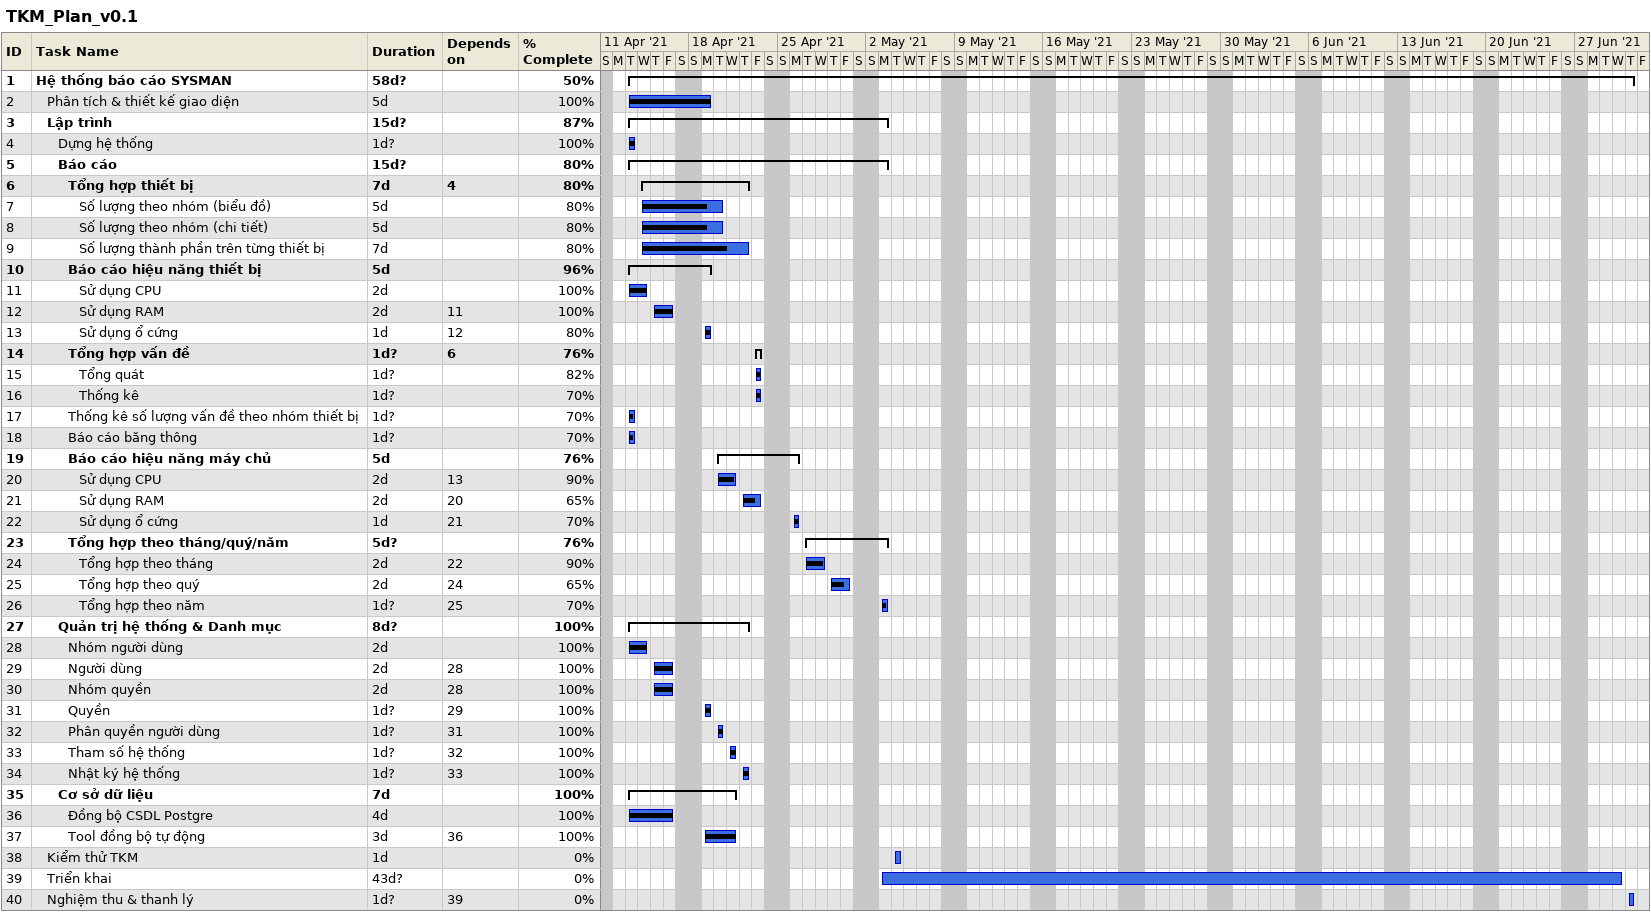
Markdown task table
TKM_Plan_v0.1

| ID | Level | Task | Duration | Start | Finish | Predecessors | % complete |
|---|---|---|---|---|---|---|---|
| 1 | 1 | **Hệ thống báo cáo SYSMAN** | 58d? | 2021-04-13 | 2021-07-01 |  | 50 |
| 2 | 2 | Phân tích & thiết kế giao diện | 5d | 2021-04-13 | 2021-04-19 |  | 100 |
| 3 | 2 | **Lập trình** | 15d? | 2021-04-13 | 2021-05-03 |  | 87 |
| 4 | 3 | Dựng hệ thống | 1d? | 2021-04-13 | 2021-04-13 |  | 100 |
| 5 | 3 | **Báo cáo** | 15d? | 2021-04-13 | 2021-05-03 |  | 80 |
| 6 | 4 | **Tổng hợp thiết bị** | 7d | 2021-04-14 | 2021-04-22 | 4 | 80 |
| 7 | 5 | Số lượng theo nhóm (biểu đồ) | 5d | 2021-04-14 | 2021-04-20 |  | 80 |
| 8 | 5 | Số lượng theo nhóm (chi tiết) | 5d | 2021-04-14 | 2021-04-20 |  | 80 |
| 9 | 5 | Số lượng thành phần trên từng thiết bị | 7d | 2021-04-14 | 2021-04-22 |  | 80 |
| 10 | 4 | **Báo cáo hiệu năng thiết bị** | 5d | 2021-04-13 | 2021-04-19 |  | 96 |
| 11 | 5 | Sử dụng CPU | 2d | 2021-04-13 | 2021-04-14 |  | 100 |
| 12 | 5 | Sử dụng RAM | 2d | 2021-04-15 | 2021-04-16 | 11 | 100 |
| 13 | 5 | Sử dụng ổ cứng | 1d | 2021-04-19 | 2021-04-19 | 12 | 80 |
| 14 | 4 | **Tổng hợp vấn đề** | 1d? | 2021-04-23 | 2021-04-23 | 6 | 76 |
| 15 | 5 | Tổng quát | 1d? | 2021-04-23 | 2021-04-23 |  | 82 |
| 16 | 5 | Thống kê | 1d? | 2021-04-23 | 2021-04-23 |  | 70 |
| 17 | 4 | Thống kê số lượng vấn đề theo nhóm thiết bị | 1d? | 2021-04-13 | 2021-04-13 |  | 70 |
| 18 | 4 | Báo cáo băng thông | 1d? | 2021-04-13 | 2021-04-13 |  | 70 |
| 19 | 4 | **Báo cáo hiệu năng máy chủ** | 5d | 2021-04-20 | 2021-04-26 |  | 76 |
| 20 | 5 | Sử dụng CPU | 2d | 2021-04-20 | 2021-04-21 | 13 | 90 |
| 21 | 5 | Sử dụng RAM | 2d | 2021-04-22 | 2021-04-23 | 20 | 65 |
| 22 | 5 | Sử dụng ổ cứng | 1d | 2021-04-26 | 2021-04-26 | 21 | 70 |
| 23 | 4 | **Tổng hợp theo tháng/quý/năm** | 5d? | 2021-04-27 | 2021-05-03 |  | 76 |
| 24 | 5 | Tổng hợp theo tháng | 2d | 2021-04-27 | 2021-04-28 | 22 | 90 |
| 25 | 5 | Tổng hợp theo quý | 2d | 2021-04-29 | 2021-04-30 | 24 | 65 |
| 26 | 5 | Tổng hợp theo năm | 1d? | 2021-05-03 | 2021-05-03 | 25 | 70 |
| 27 | 3 | **Quản trị hệ thống & Danh mục** | 8d? | 2021-04-13 | 2021-04-22 |  | 100 |
| 28 | 4 | Nhóm người dùng | 2d | 2021-04-13 | 2021-04-14 |  | 100 |
| 29 | 4 | Người dùng | 2d | 2021-04-15 | 2021-04-16 | 28 | 100 |
| 30 | 4 | Nhóm quyền | 2d | 2021-04-15 | 2021-04-16 | 28 | 100 |
| 31 | 4 | Quyền | 1d? | 2021-04-19 | 2021-04-19 | 29 | 100 |
| 32 | 4 | Phân quyền người dùng | 1d? | 2021-04-20 | 2021-04-20 | 31 | 100 |
| 33 | 4 | Tham số hệ thống | 1d? | 2021-04-21 | 2021-04-21 | 32 | 100 |
| 34 | 4 | Nhật ký hệ thống | 1d? | 2021-04-22 | 2021-04-22 | 33 | 100 |
| 35 | 3 | **Cơ sở dữ liệu** | 7d | 2021-04-13 | 2021-04-21 |  | 100 |
| 36 | 4 | Đồng bộ CSDL Postgre | 4d | 2021-04-13 | 2021-04-16 |  | 100 |
| 37 | 4 | Tool đồng bộ tự động | 3d | 2021-04-19 | 2021-04-21 | 36 | 100 |
| 38 | 2 | Kiểm thử TKM | 1d | 2021-05-04 | 2021-05-04 |  | 0 |
| 39 | 2 | Triển khai | 43d? | 2021-05-03 | 2021-06-30 |  | 0 |
| 40 | 2 | Nghiệm thu & thanh lý | 1d? | 2021-07-01 | 2021-07-01 | 39 | 0 |
